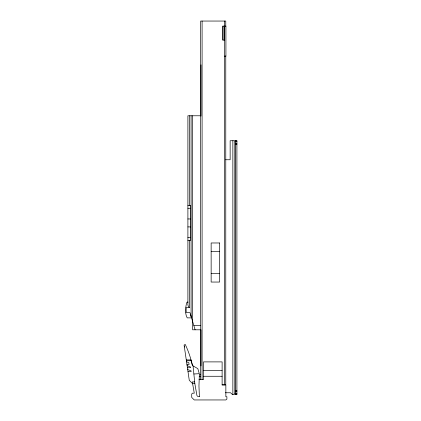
<?xml version="1.0" encoding="UTF-8"?>
<svg xmlns="http://www.w3.org/2000/svg" width="421" height="421" viewBox="0 0 421 421"><rect width="100%" height="100%" fill="white"/><g stroke="black" fill="none" stroke-linecap="round" stroke-linejoin="round"><path stroke-width="0.63" d="M234.797 393.461L235.392 393.014L235.392 142.161A5.236 2.542 90 0 0 234.797 141.714M186.971 364.639L189.087 364.512L188.824 362.697L186.55 361.797M187.44 367.828L190.613 367.644L190.524 367.012L187.119 365.665M188.008 371.696L191.181 371.506L191.092 370.875L187.687 369.527M224.393 40.079L222.662 40.079L222.662 26.123L225.919 26.123L225.919 56.151L224.393 56.151M200.649 115.775L187.898 115.775L187.898 304.867L188.461 306.709L189.418 307.556L189.418 240.538M235.392 141.003L236.912 141.003M236.912 141.572L234.797 141.572L234.797 393.609L236.912 393.609M235.392 143.687L236.912 143.687M235.392 144.666L236.912 144.666M225.619 159.754L230.145 159.754L230.145 140.725L236.912 140.725L236.912 394.451L232.334 394.451L230.582 392.761L225.388 392.761M187.898 205.327L190.518 205.327L190.518 240.538L187.898 240.538M187.898 208.279L190.518 208.279M187.898 218.957L190.518 218.957M187.898 226.908L190.518 226.908M187.898 237.586L190.518 237.586M211.142 251.437L219.599 251.437M211.142 273.592L219.599 273.592M191.55 317.871L187.182 317.871C184.803 313.566 185.482 307.84 186.566 303.125A8.241 1.716 -90 0 1 187.387 302.115L187.898 302.115M185.929 307.556L189.418 307.556M185.929 312.666L189.992 312.666L195.112 329.801M193.849 325.575L200.649 325.575M200.649 329.801L192.618 329.801L192.618 115.775M186.277 359.913L191.023 359.913L191.508 361.697A98.109 98.109 0 0 1 192.413 365.517L197.828 368.643L199.307 373.706L193.865 373.99M186.398 360.75L191.255 360.755L191.508 361.697M203.548 370.617L222.114 370.617M199.201 376.237L200.649 376.237M203.548 376.269L222.114 376.269M198.959 379.589L203.548 379.589L203.548 361.892L222.114 361.892L222.114 385.062L225.856 385.062L225.856 396.735L226.893 396.735L226.893 399.061L225.882 399.95L194.255 399.95L191.718 397.413L191.718 394.03L192.429 393.182L194.265 393.182L192.313 381.915L194.681 381.915M192.681 383.505L194.844 383.505M222.114 384.726L225.772 384.726L225.772 55.904M235.392 390.509L236.912 390.509M235.392 391.493L236.912 391.493M235.392 394.172L236.912 394.172M199.459 396.566L198.538 396.566A1.689 1.689 0 0 1 196.87 395.172L194.881 383.899L193.044 365.881M187.387 302.115L187.898 302.483M192.744 383.778L189.271 380.305L184.088 345.025L185.272 344.467A98.109 98.109 0 0 1 191.329 361.029A117.891 107.429 -8.4 0 1 192.413 365.517M191.439 317.497L190.455 314.213M235.392 140.725L235.392 141.572M235.392 393.14L235.392 394.451M232.855 140.725L232.855 394.451M225.772 26.312L225.772 21.05L200.649 21.05L200.649 379.589M224.33 21.05L224.33 384.726M224.298 26.123L224.298 40.079M223.104 26.123L223.104 40.079M202.091 21.05L202.091 379.589M201.012 64.818L201.012 116.096M201.012 329.754L201.012 365.907M199.38 396.566L198.959 385.994L199.359 374.427A21.145 21.145 0 0 1 200.649 374.616M191.092 115.775L191.092 316.35M189.418 115.775L189.418 205.327M186.261 311.898A3.147 0.653 -90 0 1 186.261 308.193M184.23 345.978A96.525 96.525 0 0 1 184.724 347.072M219.599 242.975L211.142 242.975L211.142 282.049L219.599 282.049L219.599 242.975"/></g></svg>
